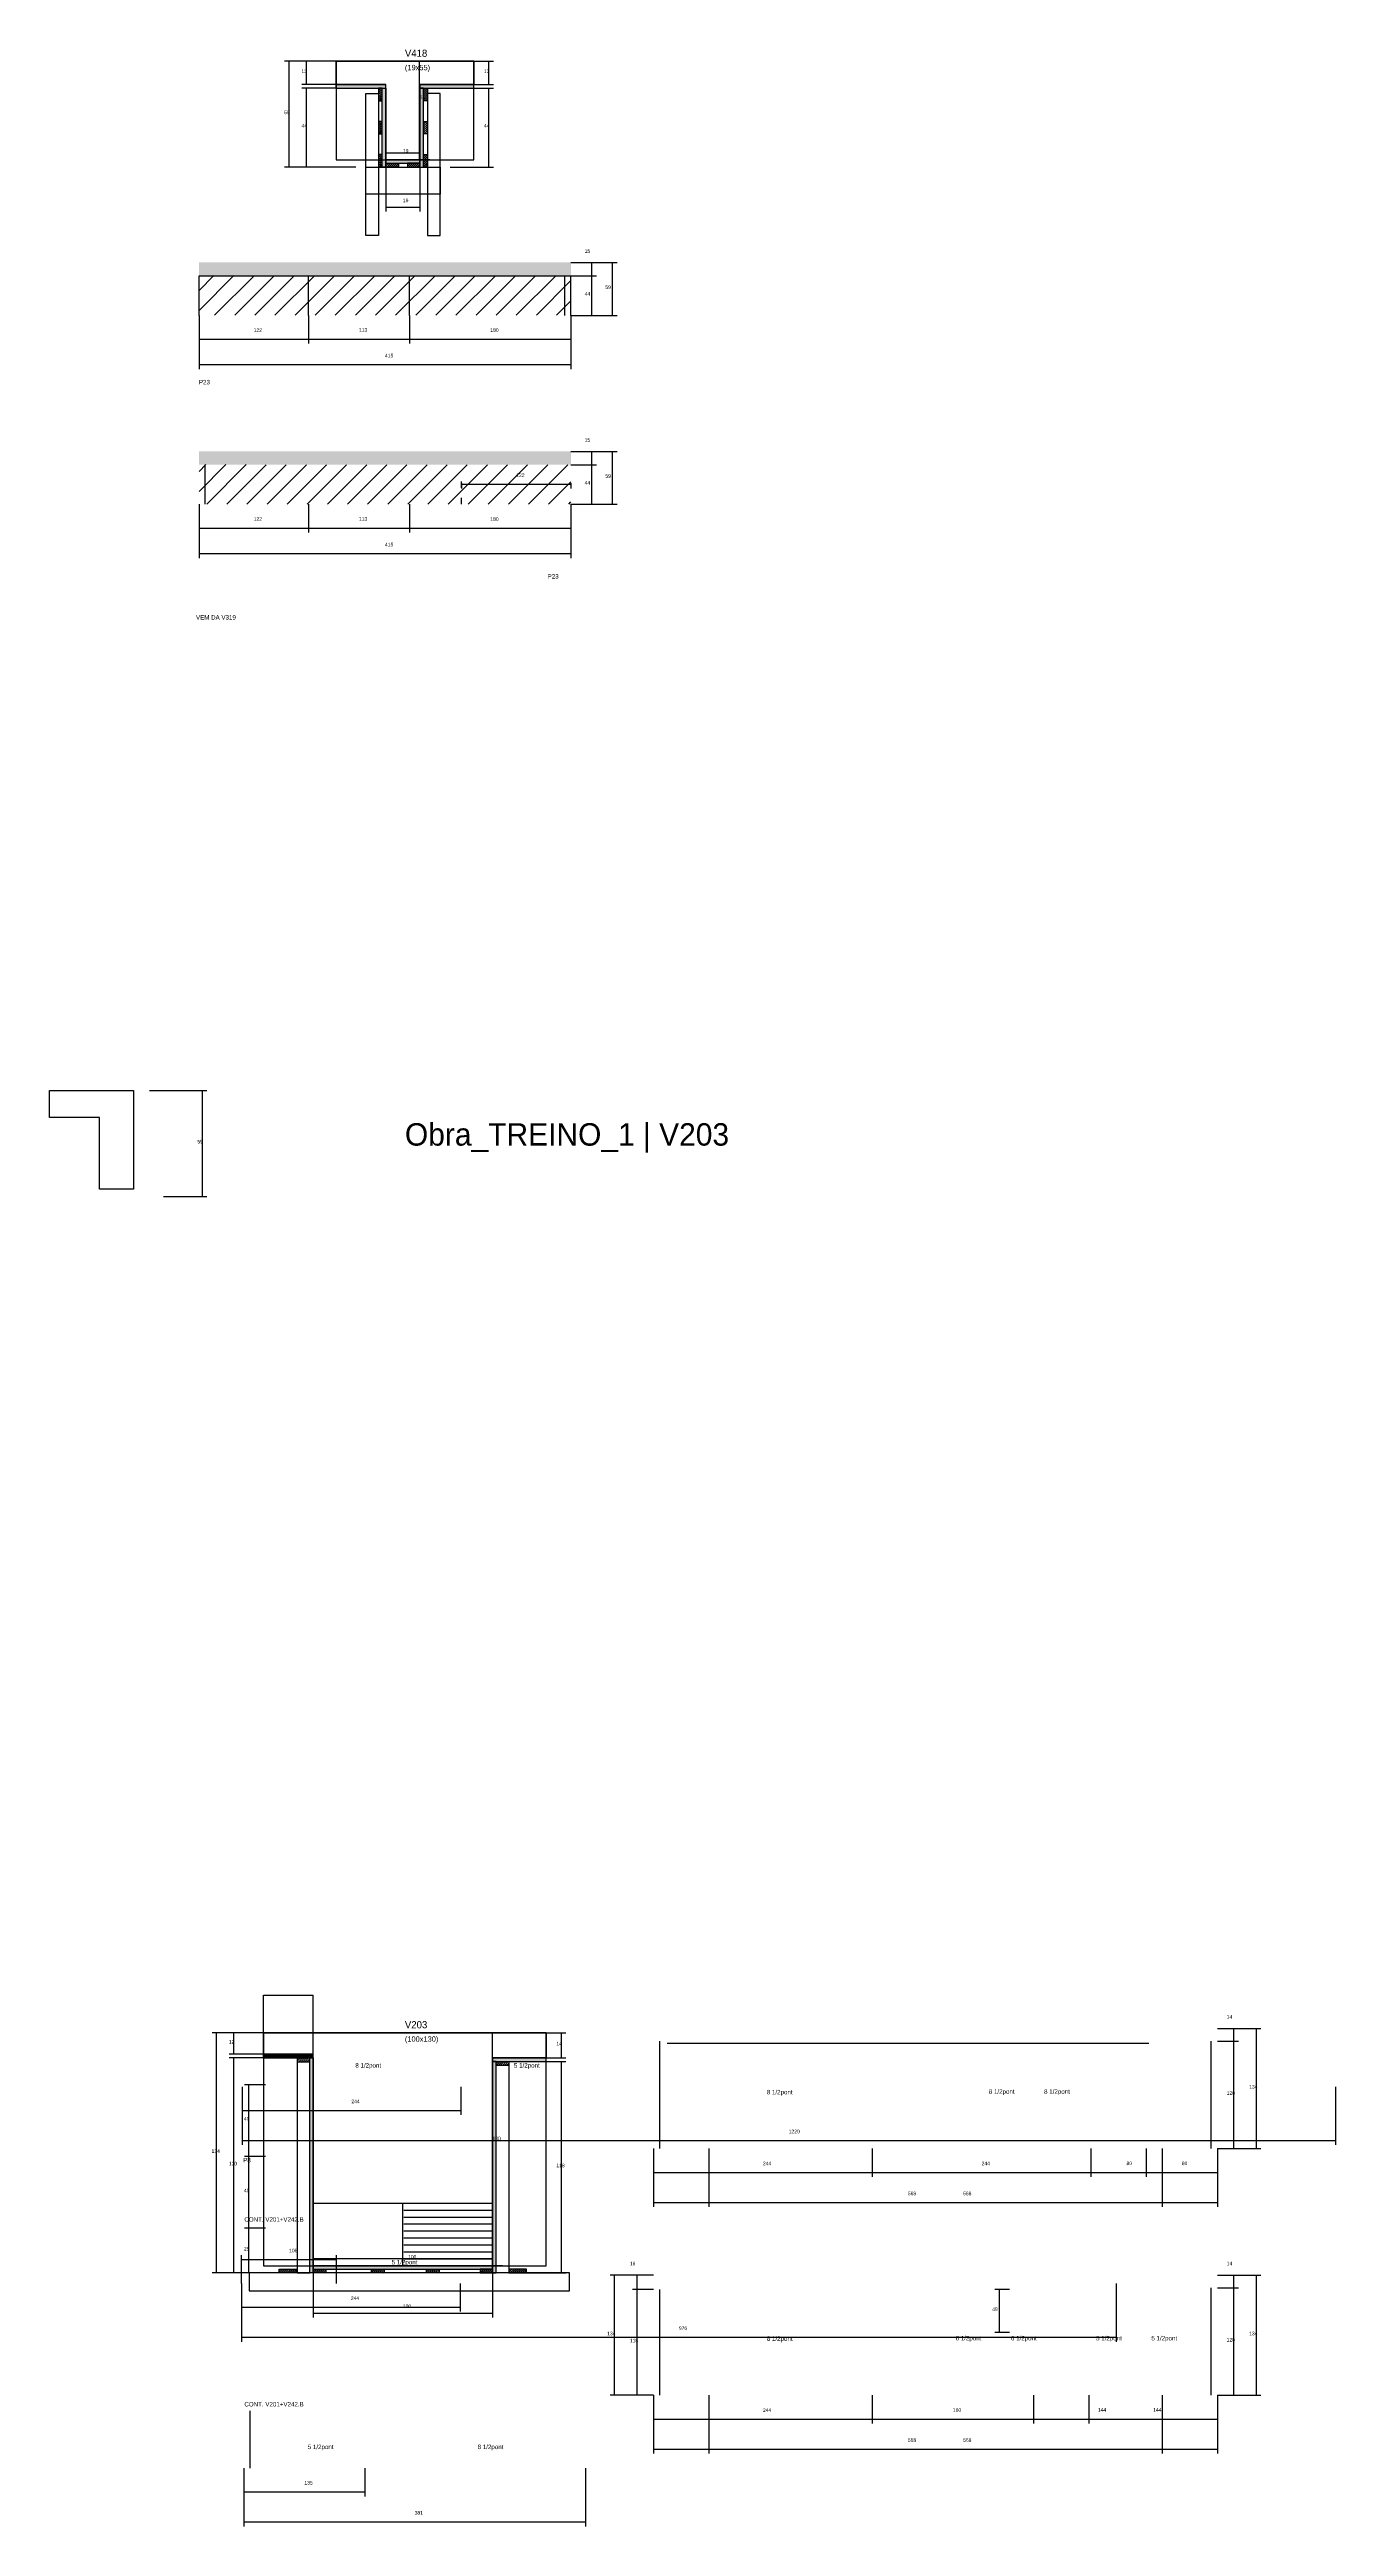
# Model space of a CAD drawing. Header units: metres. Extents: x -2848 to 22762, y -49062 to 1016.
# Drawn here: x 10804 to 12238, y -11551 to -8787 of the extents above; entities that cross this region are included whole.
import ezdxf

# ---------------------------------------------------------------- set-up
doc = ezdxf.new("R2010")
doc.units = ezdxf.units.M
for name, color, linetype in [('CONCRETO', 251, 'Continuous'), ('COTA', 4, 'Continuous'), ('Cota Seção (2x)', 4, 'Continuous'), ('Hachura', 253, 'Continuous'), ('LABEL_ID', 3, 'Continuous'), ('Madeira', 126, 'Continuous'), ('NOMENCLATURA', 7, 'Continuous'), ('Painéis', 200, 'Continuous'), ('REAPROVEITAMENTO', 251, 'Continuous'), ('SARR_2.2x7', 40, 'Continuous'), ('SARR_3.5x7', 81, 'Continuous'), ('Texto Seção', 7, 'Continuous')]:
    doc.layers.add(name, color=color, linetype=linetype)

msp = doc.modelspace()

# ---------------------------------------------------------------- hatches: boundary and pattern name
at = {"layer": 'COTA'}
h = msp.add_hatch(dxfattribs=at)
h.set_pattern_fill('AR-CONC', scale=0.03)
h.paths.add_polyline_path([(11385.3, -9039.5), (11385.3, -9024.5), (11385.3, -9024.5), (10970.1, -9024.5), (10970.1, -9024.5), (10970.3, -9039.5), (10970.3, -9039.5), (11385.3, -9039.5)])
h = msp.add_hatch(dxfattribs=at)
h.set_pattern_fill('AR-CONC', scale=0.03)
h.paths.add_polyline_path([(11385.3, -9250.3), (11385.3, -9235.3), (11385.3, -9235.3), (10970.1, -9235.3), (10970.1, -9235.3), (10970.3, -9250.3), (10970.3, -9250.3), (11385.3, -9250.3)])
at = {"layer": 'Hachura'}
h = msp.add_hatch(color=8, dxfattribs=at)
h.dxf.hatch_style = 1
h.paths.add_polyline_path([(11178.8, -8830), (11178.8, -8826), (11178.8, -8826), (11123.2, -8826), (11123.2, -8826), (11123.2, -8830), (11123.2, -8830), (11178.8, -8830)])
h = msp.add_hatch(dxfattribs=at)
h.set_pattern_fill('ANSI31', scale=0.5)
h.paths.add_polyline_path([(11170.4, -8844), (11174.8, -8844), (11174.8, -8844), (11174.8, -8830), (11174.8, -8830), (11170.4, -8830), (11170.4, -8830), (11170.4, -8844)])
h = msp.add_hatch(color=8, dxfattribs=at)
h.dxf.hatch_style = 1
h.paths.add_polyline_path([(11174.8, -8830), (11178.8, -8830), (11178.8, -8830), (11178.8, -8918), (11178.8, -8918), (11174.8, -8918), (11174.8, -8918), (11174.8, -8830)])
h = msp.add_hatch(color=8, dxfattribs=at)
h.dxf.hatch_style = 1
h.paths.add_polyline_path([(11276.8, -8830), (11276.8, -8826), (11276.8, -8826), (11216.8, -8826), (11216.8, -8826), (11216.8, -8830), (11216.8, -8830), (11276.8, -8830)])
h = msp.add_hatch(color=8, dxfattribs=at)
h.dxf.hatch_style = 1
h.paths.add_polyline_path([(11220.8, -8828), (11216.8, -8828), (11216.8, -8828), (11216.8, -8918), (11216.8, -8918), (11220.8, -8918), (11220.8, -8918), (11220.8, -8828)])
h = msp.add_hatch(dxfattribs=at)
h.set_pattern_fill('ANSI31', scale=0.5)
h.paths.add_polyline_path([(11225.2, -8844), (11220.8, -8844), (11220.8, -8844), (11220.8, -8830), (11220.8, -8830), (11225.2, -8830), (11225.2, -8830), (11225.2, -8844)])
h = msp.add_hatch(dxfattribs=at)
h.set_pattern_fill('ANSI31', scale=0.5)
h.paths.add_polyline_path([(11170.4, -8881), (11174.8, -8881), (11174.8, -8881), (11174.8, -8867), (11174.8, -8867), (11170.4, -8867), (11170.4, -8867), (11170.4, -8881)])
h = msp.add_hatch(dxfattribs=at)
h.set_pattern_fill('ANSI31', scale=0.5)
h.paths.add_polyline_path([(11225.2, -8881), (11220.8, -8881), (11220.8, -8881), (11220.8, -8867), (11220.8, -8867), (11225.2, -8867), (11225.2, -8867), (11225.2, -8881)])
h = msp.add_hatch(dxfattribs=at)
h.set_pattern_fill('ANSI31', scale=0.5)
h.paths.add_polyline_path([(11170.4, -8918), (11174.8, -8918), (11174.8, -8918), (11174.8, -8904), (11174.8, -8904), (11170.4, -8904), (11170.4, -8904), (11170.4, -8918)])
h = msp.add_hatch(color=8, dxfattribs=at)
h.dxf.hatch_style = 1
h.paths.add_polyline_path([(11216.8, -8913.6), (11216.8, -8910), (11216.8, -8910), (11178.8, -8910), (11178.8, -8910), (11178.8, -8913.6), (11178.8, -8913.6), (11216.8, -8913.6)])
h = msp.add_hatch(dxfattribs=at)
h.set_pattern_fill('ANSI31', scale=0.5)
h.paths.add_polyline_path([(11178.8, -8918), (11178.8, -8913.6), (11178.8, -8913.6), (11192.8, -8913.6), (11192.8, -8913.6), (11192.8, -8918), (11192.8, -8918), (11178.8, -8918)])
h = msp.add_hatch(dxfattribs=at)
h.set_pattern_fill('ANSI31', scale=0.5)
h.paths.add_polyline_path([(11216.8, -8918), (11216.8, -8913.6), (11216.8, -8913.6), (11202.8, -8913.6), (11202.8, -8913.6), (11202.8, -8918), (11202.8, -8918), (11216.8, -8918)])
h = msp.add_hatch(dxfattribs=at)
h.set_pattern_fill('ANSI31', scale=0.5)
h.paths.add_polyline_path([(11225.2, -8918), (11220.8, -8918), (11220.8, -8918), (11220.8, -8904), (11220.8, -8904), (11225.2, -8904), (11225.2, -8904), (11225.2, -8918)])
h = msp.add_hatch(color=8, dxfattribs=at)
h.dxf.hatch_style = 1
h.paths.add_polyline_path([(11097.8, -11028), (11097.8, -11024), (11097.8, -11024), (11042.2, -11024), (11042.2, -11024), (11042.2, -11028), (11042.2, -11028), (11097.8, -11028)])
h = msp.add_hatch(dxfattribs=at)
h.set_pattern_fill('ANSI31', scale=0.5)
h.paths.add_polyline_path([(11093.8, -11032.4), (11093.8, -11028), (11093.8, -11028), (11079.8, -11028), (11079.8, -11028), (11079.8, -11032.4), (11079.8, -11032.4), (11093.8, -11032.4)])
h = msp.add_hatch(color=8, dxfattribs=at)
h.dxf.hatch_style = 1
h.paths.add_polyline_path([(11093.8, -11028), (11097.8, -11028), (11097.8, -11028), (11097.8, -11268), (11097.8, -11268), (11093.8, -11268), (11093.8, -11268), (11093.8, -11028)])
h = msp.add_hatch(color=8, dxfattribs=at)
h.dxf.hatch_style = 1
h.paths.add_polyline_path([(11357.8, -11032), (11357.8, -11028), (11357.8, -11028), (11297.8, -11028), (11297.8, -11028), (11297.8, -11032), (11297.8, -11032), (11357.8, -11032)])
h = msp.add_hatch(color=8, dxfattribs=at)
h.dxf.hatch_style = 1
h.paths.add_polyline_path([(11301.8, -11032), (11297.8, -11032), (11297.8, -11032), (11297.8, -11268), (11297.8, -11268), (11301.8, -11268), (11301.8, -11268), (11301.8, -11032)])
h = msp.add_hatch(dxfattribs=at)
h.set_pattern_fill('ANSI31', scale=0.5)
h.paths.add_polyline_path([(11301.8, -11036.4), (11301.8, -11032), (11301.8, -11032), (11315.8, -11032), (11315.8, -11032), (11315.8, -11036.4), (11315.8, -11036.4), (11301.8, -11036.4)])
h = msp.add_hatch(dxfattribs=at)
h.set_pattern_fill('ANSI31', scale=0.5)
h.paths.add_polyline_path([(11059.8, -11268), (11059.8, -11263.6), (11059.8, -11263.6), (11079.8, -11263.6), (11079.8, -11263.6), (11079.8, -11268), (11079.8, -11268), (11059.8, -11268)])
h = msp.add_hatch(color=8, dxfattribs=at)
h.dxf.hatch_style = 1
h.paths.add_polyline_path([(11297.8, -11263.6), (11297.8, -11260), (11297.8, -11260), (11097.8, -11260), (11097.8, -11260), (11097.8, -11263.6), (11097.8, -11263.6), (11297.8, -11263.6)])
h = msp.add_hatch(dxfattribs=at)
h.set_pattern_fill('ANSI31', scale=0.5)
h.paths.add_polyline_path([(11097.8, -11268), (11097.8, -11263.6), (11097.8, -11263.6), (11111.8, -11263.6), (11111.8, -11263.6), (11111.8, -11268), (11111.8, -11268), (11097.8, -11268)])
h = msp.add_hatch(dxfattribs=at)
h.set_pattern_fill('ANSI31', scale=0.5)
h.paths.add_polyline_path([(11162.9, -11268), (11162.9, -11263.6), (11162.9, -11263.6), (11176.9, -11263.6), (11176.9, -11263.6), (11176.9, -11268), (11176.9, -11268), (11162.9, -11268)])
h = msp.add_hatch(dxfattribs=at)
h.set_pattern_fill('ANSI31', scale=0.5)
h.paths.add_polyline_path([(11224.2, -11268), (11224.2, -11263.6), (11224.2, -11263.6), (11238.2, -11263.6), (11238.2, -11263.6), (11238.2, -11268), (11238.2, -11268), (11224.2, -11268)])
h = msp.add_hatch(dxfattribs=at)
h.set_pattern_fill('ANSI31', scale=0.5)
h.paths.add_polyline_path([(11297.8, -11268), (11297.8, -11263.6), (11297.8, -11263.6), (11283.8, -11263.6), (11283.8, -11263.6), (11283.8, -11268), (11283.8, -11268), (11297.8, -11268)])
h = msp.add_hatch(dxfattribs=at)
h.set_pattern_fill('ANSI31', scale=0.5)
h.paths.add_polyline_path([(11335.8, -11268), (11335.8, -11263.6), (11335.8, -11263.6), (11315.8, -11263.6), (11315.8, -11263.6), (11315.8, -11268), (11315.8, -11268), (11335.8, -11268)])
at = {"layer": 'REAPROVEITAMENTO'}
h = msp.add_hatch(dxfattribs=at)
h.set_pattern_fill('ANSI31', scale=5)
h.paths.add_polyline_path([(11385.3, -9083.4), (11385.3, -9039.4), (11385.3, -9039.4), (10970.3, -9039.2), (10970.3, -9039.2), (10970.3, -9083.2), (10970.3, -9083.2), (11385.3, -9083.4)])
h = msp.add_hatch(dxfattribs=at)
h.set_pattern_fill('ANSI31', scale=5)
h.paths.add_polyline_path([(11385.3, -9294.3), (11385.3, -9250.3), (11385.3, -9250.3), (10970.3, -9250.1), (10970.3, -9250.1), (10970.3, -9294.1), (10970.3, -9294.1), (11385.3, -9294.3)])

# ---------------------------------------------------------------- linework, layer by layer
at = {"layer": 'CONCRETO'}
for points in [[(11123.2, -8826), (11123.2, -8800), (11276.8, -8800), (11276.8, -8826), (11216.8, -8826), (11216.8, -8910), (11178.8, -8910), (11178.8, -8826)], [(11123.2, -8910), (11276.8, -8910), (11276.8, -8800), (11123.2, -8800)], [(10803.5, -9978.6), (10803.5, -9948.6), (10897.1, -9948.6), (10897.1, -9978.6), (10897.1, -9978.6), (10897.1, -10058.6), (10859.1, -10058.6), (10859.1, -9978.6)], [(11042.2, -11024), (11042.2, -11000), (11357.8, -11000), (11357.8, -11028), (11297.8, -11028), (11297.8, -11260), (11097.8, -11260), (11097.8, -11024)], [(11042.2, -11260), (11357.8, -11260), (11357.8, -11000), (11042.2, -11000)]]:
    msp.add_lwpolyline(points, close=True, dxfattribs=at)
at = {"layer": 'COTA'}
for p, q in [((11123.2, -8800), (11065.8, -8800)), ((11070.8, -8918), (11070.8, -8800)), ((11123.2, -8800), (11085.1, -8800)), ((11090.1, -8826), (11090.1, -8800)), ((11276.8, -8800), (11298.7, -8800)), ((11293.7, -8826), (11293.7, -8800)), ((11123.2, -8826), (11085.1, -8826)), ((11123.2, -8830), (11085.1, -8830)), ((11090.1, -8918), (11090.1, -8830)), ((11276.8, -8826), (11298.7, -8826)), ((11276.8, -8830), (11298.7, -8830)), ((11293.7, -8918), (11293.7, -8830)), ((11145.2, -8918), (11065.8, -8918)), ((11145.2, -8918), (11085.1, -8918)), ((11178.8, -8918), (11178.8, -8967.7)), ((11216.8, -8918), (11216.8, -8967.7)), ((11250.4, -8918), (11298.7, -8918)), ((11178.8, -8962.7), (11216.8, -8962.7)), ((11385.3, -9024.5), (11413.7, -9024.5)), ((11385.3, -9024.5), (11436.8, -9024.5)), ((11408.7, -9039.5), (11408.7, -9024.5)), ((11431.8, -9083.5), (11431.8, -9024.5)), ((11385.3, -9039.5), (11413.7, -9039.5)), ((11385.3, -9039.5), (11413.7, -9039.5)), ((11408.7, -9083.5), (11408.7, -9039.5)), ((10970.3, -9083.5), (10970.3, -9115)), ((10970.3, -9083.5), (10970.3, -9143.5)), ((11092.3, -9083.5), (11092.3, -9115)), ((11092.3, -9083.5), (11092.3, -9115)), ((11205.3, -9083.5), (11205.3, -9115)), ((11205.3, -9083.5), (11205.3, -9115)), ((11385.3, -9083.5), (11385.3, -9115)), ((11385.3, -9083.5), (11385.3, -9143.5)), ((11385.3, -9083.5), (11413.7, -9083.5)), ((11385.3, -9083.5), (11436.8, -9083.5)), ((10970.3, -9110), (11092.3, -9110)), ((11092.3, -9110), (11205.3, -9110)), ((11205.3, -9110), (11385.3, -9110)), ((10970.3, -9138.5), (11385.3, -9138.5)), ((11385.3, -9235.3), (11413.7, -9235.3)), ((11385.3, -9235.3), (11436.8, -9235.3)), ((11385.3, -9250.3), (11413.7, -9250.3)), ((11385.3, -9250.3), (11413.7, -9250.3)), ((11408.7, -9250.3), (11408.7, -9235.3)), ((11408.7, -9294.3), (11408.7, -9250.3)), ((11431.8, -9294.3), (11431.8, -9235.3)), ((11263.3, -9270.6), (11263.3, -9276.8)), ((11263.3, -9271.8), (11385.3, -9271.8)), ((11385.3, -9270.6), (11385.3, -9276.8)), ((10970.3, -9294.3), (10970.3, -9325.9)), ((10970.3, -9294.3), (10970.3, -9354.4)), ((11092.3, -9294.3), (11092.3, -9325.9)), ((11092.3, -9294.3), (11092.3, -9325.9)), ((11205.3, -9294.3), (11205.3, -9325.9)), ((11205.3, -9294.3), (11205.3, -9325.9)), ((11385.3, -9294.3), (11385.3, -9325.9)), ((11385.3, -9294.3), (11385.3, -9354.4)), ((11385.3, -9294.3), (11413.7, -9294.3)), ((11385.3, -9294.3), (11436.8, -9294.3)), ((10970.3, -9320.9), (11092.3, -9320.9)), ((11092.3, -9320.9), (11205.3, -9320.9)), ((11205.3, -9320.9), (11385.3, -9320.9)), ((10970.3, -9349.4), (11385.3, -9349.4)), ((10915.1, -9948.6), (10979, -9948.6)), ((10974, -10066.6), (10974, -9948.6)), ((10930.7, -10066.6), (10979, -10066.6)), ((11042.2, -11000), (10984.8, -11000)), ((10989.8, -11268), (10989.8, -11000)), ((11042.2, -11000), (11004.1, -11000)), ((11009.1, -11024), (11009.1, -11000)), ((11357.8, -11000), (11379.6, -11000)), ((11374.6, -11028), (11374.6, -11000)), ((11042.2, -11024), (11004.1, -11024)), ((11042.2, -11028), (11004.1, -11028)), ((11009.1, -11268), (11009.1, -11028)), ((11357.8, -11028), (11379.6, -11028)), ((11357.8, -11032), (11379.6, -11032)), ((11374.6, -11268), (11374.6, -11032)), ((11018.3, -11060.2), (11018.3, -11091.7)), ((11018.3, -11060.2), (11018.3, -11125.2)), ((11044.5, -11058), (11020.9, -11058)), ((11025.9, -11138), (11025.9, -11058)), ((11262.3, -11060.2), (11262.3, -11091.7)), ((12238.3, -11060.2), (12238.3, -11125.2)), ((11018.3, -11086.7), (11262.3, -11086.7)), ((11018.3, -11120.2), (12238.3, -11120.2)), ((11044.5, -11138), (11020.9, -11138)), ((11044.5, -11138), (11020.9, -11138)), ((11025.9, -11218), (11025.9, -11138)), ((11477.5, -11129.3), (11477.5, -11160.9)), ((11477.5, -11129.3), (11477.5, -11194.4)), ((11539.2, -11129.3), (11539.2, -11194.4)), ((11721.5, -11129.3), (11721.5, -11160.9)), ((11721.5, -11129.3), (11721.5, -11160.9)), ((11965.5, -11129.3), (11965.5, -11160.9)), ((11965.5, -11129.3), (11965.5, -11160.9)), ((12027.2, -11129.3), (12027.2, -11160.9)), ((12045, -11129.3), (12045, -11160.9)), ((12045, -11129.3), (12045, -11194.4)), ((12106.7, -11129.3), (12106.7, -11160.9)), ((12106.7, -11129.3), (12106.7, -11194.4)), ((11477.5, -11155.9), (11721.5, -11155.9)), ((11721.5, -11155.9), (11965.5, -11155.9)), ((11965.5, -11155.9), (12045, -11155.9)), ((12027.2, -11155.9), (12106.7, -11155.9)), ((11477.5, -11189.4), (12045, -11189.4)), ((11539.2, -11189.4), (12106.7, -11189.4)), ((11044.5, -11218), (11020.9, -11218)), ((11044.5, -11218), (11020.9, -11218)), ((11025.9, -11268), (11025.9, -11218)), ((11064.2, -11268), (10984.8, -11268)), ((11064.2, -11268), (11004.1, -11268)), ((11044.5, -11268), (11020.9, -11268)), ((11097.8, -11268), (11097.8, -11317.7)), ((11297.8, -11268), (11297.8, -11317.7)), ((11331.4, -11268), (11379.6, -11268)), ((11017.7, -11279.7), (11017.7, -11311.2)), ((11261.7, -11279.7), (11261.7, -11311.2)), ((11017.7, -11306.2), (11261.7, -11306.2)), ((11097.8, -11312.7), (11297.8, -11312.7)), ((11477.5, -11404.5), (11477.5, -11436)), ((11477.5, -11404.5), (11477.5, -11469.6)), ((11539.2, -11404.5), (11539.2, -11469.6)), ((11721.5, -11404.5), (11721.5, -11436)), ((11721.5, -11404.5), (11721.5, -11436)), ((11901.5, -11404.5), (11901.5, -11436)), ((11901.5, -11404.5), (11901.5, -11436)), ((11963.2, -11404.5), (11963.2, -11436)), ((12045, -11404.5), (12045, -11436)), ((12045, -11404.5), (12045, -11469.6)), ((12106.7, -11404.5), (12106.7, -11436)), ((12106.7, -11404.5), (12106.7, -11469.6)), ((11477.5, -11431), (11721.5, -11431)), ((11721.5, -11431), (11901.5, -11431)), ((11901.5, -11431), (12045, -11431)), ((11963.2, -11431), (12106.7, -11431)), ((11477.5, -11464.6), (12045, -11464.6)), ((11539.2, -11464.6), (12106.7, -11464.6)), ((11020.4, -11485.8), (11020.4, -11517.4)), ((11020.4, -11485.8), (11020.4, -11550.9)), ((11155.4, -11485.8), (11155.4, -11517.4)), ((11401.4, -11485.8), (11401.4, -11550.9)), ((11020.4, -11512.4), (11155.4, -11512.4)), ((11020.4, -11545.9), (11401.4, -11545.9))]:
    msp.add_line(p, q, dxfattribs=at)
at = {"layer": 'Cota Seção (2x)'}
for p, q in [((11227.8, -8800), (11211.3, -8800)), ((11216.3, -8910), (11216.3, -8800)), ((11178.8, -8918), (11178.8, -8897)), ((11216.8, -8918), (11216.8, -8897)), ((11178.8, -8902), (11216.8, -8902)), ((11227.8, -8910), (11211.3, -8910)), ((11308.8, -11000), (11292.8, -11000)), ((11297.8, -11260), (11297.8, -11000)), ((12106.7, -10995.3), (12130, -10995.3)), ((12106.7, -10995.3), (12155.2, -10995.3)), ((12125, -11009.3), (12125, -10995.3)), ((12150.2, -11129.3), (12150.2, -10995.3)), ((12106.7, -11009.3), (12130, -11009.3)), ((12106.7, -11009.3), (12130, -11009.3)), ((12125, -11129.3), (12125, -11009.3)), ((12106.7, -11129.3), (12130, -11129.3)), ((12106.7, -11129.3), (12155.2, -11129.3)), ((11017.7, -11279.7), (11017.7, -11248.1)), ((11097.8, -11268), (11097.8, -11247)), ((11123.7, -11279.7), (11123.7, -11248.1)), ((11297.8, -11268), (11297.8, -11247)), ((11017.7, -11253.1), (11123.7, -11253.1)), ((11097.8, -11252), (11297.8, -11252)), ((11308.8, -11260), (11292.8, -11260)), ((11477.5, -11270.5), (11428.9, -11270.5)), ((11433.9, -11404.5), (11433.9, -11270.5)), ((11477.5, -11270.5), (11454.1, -11270.5)), ((11459.1, -11286.5), (11459.1, -11270.5)), ((12106.7, -11270.5), (12130, -11270.5)), ((12106.7, -11270.5), (12155.2, -11270.5)), ((12125, -11284.5), (12125, -11270.5)), ((12150.2, -11404.5), (12150.2, -11270.5)), ((11017.7, -11279.7), (11017.7, -11344.7)), ((11477.5, -11286.5), (11454.1, -11286.5)), ((11477.5, -11286.5), (11454.1, -11286.5)), ((11459.1, -11404.5), (11459.1, -11286.5)), ((11874.5, -11286.5), (11858.4, -11286.5)), ((11863.4, -11334.5), (11863.4, -11286.5)), ((11993.7, -11279.7), (11993.7, -11344.7)), ((12106.7, -11284.5), (12130, -11284.5)), ((12106.7, -11284.5), (12130, -11284.5)), ((12125, -11404.5), (12125, -11284.5)), ((11017.7, -11339.7), (11993.7, -11339.7)), ((11874.5, -11334.5), (11858.4, -11334.5)), ((11477.5, -11404.5), (11428.9, -11404.5)), ((11477.5, -11404.5), (11454.1, -11404.5)), ((12106.7, -11404.5), (12130, -11404.5)), ((12106.7, -11404.5), (12155.2, -11404.5))]:
    msp.add_line(p, q, dxfattribs=at)
at = {"layer": 'Madeira'}
for points in [[(11170.4, -8844), (11174.8, -8844), (11174.8, -8830), (11170.4, -8830)], [(11225.2, -8844), (11220.8, -8844), (11220.8, -8830), (11225.2, -8830)], [(11170.4, -8881), (11174.8, -8881), (11174.8, -8867), (11170.4, -8867)], [(11225.2, -8881), (11220.8, -8881), (11220.8, -8867), (11225.2, -8867)], [(11170.4, -8918), (11174.8, -8918), (11174.8, -8904), (11170.4, -8904)], [(11178.8, -8918), (11178.8, -8913.6), (11192.8, -8913.6), (11192.8, -8918)], [(11216.8, -8918), (11216.8, -8913.6), (11202.8, -8913.6), (11202.8, -8918)], [(11225.2, -8918), (11220.8, -8918), (11220.8, -8904), (11225.2, -8904)], [(11093.8, -11032.4), (11093.8, -11028), (11079.8, -11028), (11079.8, -11032.4)], [(11093.8, -11028), (11079.8, -11028), (11079.8, -11268), (11093.8, -11268)], [(11301.8, -11036.4), (11301.8, -11032), (11315.8, -11032), (11315.8, -11036.4)], [(11301.8, -11032), (11315.8, -11032), (11315.8, -11268), (11301.8, -11268)], [(11026.3, -11288), (11383.5, -11288), (11383.5, -11268), (11026.3, -11268)], [(11059.8, -11268), (11059.8, -11263.6), (11079.8, -11263.6), (11079.8, -11268)], [(11097.8, -11268), (11097.8, -11263.6), (11111.8, -11263.6), (11111.8, -11268)], [(11162.9, -11268), (11162.9, -11263.6), (11176.9, -11263.6), (11176.9, -11268)], [(11224.2, -11268), (11224.2, -11263.6), (11238.2, -11263.6), (11238.2, -11268)], [(11297.8, -11268), (11297.8, -11263.6), (11283.8, -11263.6), (11283.8, -11268)], [(11335.8, -11268), (11335.8, -11263.6), (11315.8, -11263.6), (11315.8, -11268)]]:
    msp.add_lwpolyline(points, close=True, dxfattribs=at)
at = {"layer": 'Painéis'}
for p, q in [((11123.2, -8826), (11178.8, -8826)), ((11123.2, -8830), (11123.2, -8826)), ((11178.8, -8830), (11178.8, -8826)), ((11178.8, -8918), (11178.8, -8830)), ((11216.8, -8826), (11276.8, -8826)), ((11216.8, -8830), (11216.8, -8826)), ((11216.8, -8918), (11216.8, -8830)), ((11276.8, -8830), (11276.8, -8826)), ((11178.8, -8910), (11216.8, -8910)), ((11178.8, -8913.6), (11178.8, -8910)), ((11216.8, -8913.6), (11216.8, -8910)), ((10970.3, -9039.5), (11385.3, -9039.5)), ((10970.3, -9083.5), (10970.3, -9039.5)), ((11092.3, -9083.5), (11092.3, -9039.5)), ((11205.3, -9083.5), (11205.3, -9039.5)), ((11385.3, -9083.5), (11385.3, -9039.5)), ((11042.2, -10958), (11097.8, -10958)), ((11042.2, -11028), (11042.2, -10958)), ((11097.8, -11028), (11097.8, -10958)), ((11042.2, -11024), (11097.8, -11024)), ((11042.2, -11028), (11042.2, -11024)), ((11042.2, -11028), (11097.8, -11028)), ((11097.8, -11028), (11097.8, -11024)), ((11097.8, -11268), (11097.8, -11028)), ((11097.8, -11268), (11097.8, -11028)), ((11297.8, -11028), (11357.8, -11028)), ((11297.8, -11268), (11297.8, -11032)), ((11097.8, -11190), (11197.8, -11190)), ((11097.8, -11260), (11097.8, -11190)), ((11197.8, -11260), (11197.8, -11190)), ((11197.8, -11190), (11297.8, -11190)), ((11197.8, -11260), (11197.8, -11190)), ((11297.8, -11260), (11297.8, -11190)), ((11097.8, -11260), (11297.8, -11260)), ((11097.8, -11263.6), (11097.8, -11260)), ((11097.8, -11260), (11197.8, -11260)), ((11197.8, -11260), (11297.8, -11260)), ((11297.8, -11263.6), (11297.8, -11260))]:
    msp.add_line(p, q, dxfattribs=at)
for points in [[(11178.8, -8830), (11178.8, -8826), (11123.2, -8826), (11123.2, -8830)], [(11174.8, -8830), (11178.8, -8830), (11178.8, -8918), (11174.8, -8918)], [(11276.8, -8830), (11276.8, -8826), (11216.8, -8826), (11216.8, -8830)], [(11220.8, -8830), (11216.8, -8830), (11216.8, -8918), (11220.8, -8918)], [(11216.8, -8913.6), (11216.8, -8910), (11178.8, -8910), (11178.8, -8913.6)], [(11097.8, -11028), (11097.8, -11024), (11042.2, -11024), (11042.2, -11028)], [(11093.8, -11028), (11097.8, -11028), (11097.8, -11268), (11093.8, -11268)], [(11357.8, -11032), (11357.8, -11028), (11297.8, -11028), (11297.8, -11032)], [(11301.8, -11032), (11297.8, -11032), (11297.8, -11268), (11301.8, -11268)], [(11297.8, -11263.6), (11297.8, -11260), (11097.8, -11260), (11097.8, -11263.6)]]:
    msp.add_lwpolyline(points, close=True, dxfattribs=at)
at = {"layer": 'SARR_2.2x7'}
for p, q in [((11378.4, -9083.5), (11378.4, -9039.5)), ((10977.3, -9294.3), (10977.3, -9250.3)), ((11263.3, -9275.8), (11263.3, -9268.8)), ((11263.3, -9294.3), (11263.3, -9287.3)), ((11043.2, -11024.4), (11096.8, -11024.4)), ((11043.2, -11024.9), (11096.8, -11024.9)), ((11043.2, -11025.3), (11096.8, -11025.3)), ((11043.2, -11025.8), (11096.8, -11025.8)), ((11043.2, -11026.2), (11096.8, -11026.2)), ((11043.2, -11026.7), (11096.8, -11026.7)), ((11043.2, -11027.1), (11096.8, -11027.1)), ((11043.2, -11027.6), (11096.8, -11027.6)), ((11484.5, -11129.3), (11484.5, -11009.3)), ((11492.5, -11011.5), (11721.5, -11011.5)), ((11721.5, -11011.5), (12030, -11011.5)), ((12099.7, -11129.3), (12099.7, -11009.3)), ((11198.8, -11197.8), (11296.8, -11197.8)), ((11198.8, -11205.6), (11296.8, -11205.6)), ((11198.8, -11213.3), (11296.8, -11213.3)), ((11198.8, -11221.1), (11296.8, -11221.1)), ((11198.8, -11228.9), (11296.8, -11228.9)), ((11198.8, -11236.7), (11296.8, -11236.7)), ((11198.8, -11244.4), (11296.8, -11244.4)), ((11198.8, -11252.2), (11296.8, -11252.2)), ((11484.5, -11404.5), (11484.5, -11286.5)), ((12099.7, -11404.5), (12099.7, -11284.5)), ((11027.4, -11485.8), (11027.4, -11421.8))]:
    msp.add_line(p, q, dxfattribs=at)
at = {"layer": 'SARR_3.5x7'}
for points in [[(11156.4, -8836), (11170.4, -8836), (11170.4, -8994.5), (11156.4, -8994.5)], [(11239.2, -8836), (11225.2, -8836), (11225.2, -8994.5), (11239.2, -8994.5)], [(11156.4, -8918), (11239.2, -8918), (11239.2, -8948.1), (11156.4, -8948.1)]]:
    msp.add_lwpolyline(points, close=True, dxfattribs=at)

# ---------------------------------------------------------------- texts
at = {"layer": 'COTA'}
for s, p in [('13', (11084.6, -8813)), ('13', (11288.2, -8813)), ('59', (11065.3, -8859)), ('44', (11084.6, -8874)), ('44', (11288.2, -8874)), ('19', (11197.8, -8957.2)), ('15', (11400.6, -9013.8)), ('44', (11400.6, -9061.5)), ('59', (11423.7, -9054)), ('122', (11031.3, -9102)), ('113', (11148.8, -9101.8)), ('180', (11295.3, -9101.9)), ('415', (11177.8, -9130.4)), ('15', (11400.6, -9224.6)), ('122', (11324.3, -9263.8)), ('44', (11400.6, -9272.3)), ('59', (11423.7, -9264.8)), ('122', (11031.3, -9312.8)), ('113', (11148.8, -9312.7)), ('180', (11295.3, -9312.8)), ('415', (11177.8, -9341.3)), ('59', (10968.5, -10007.6)), ('12', (11003.6, -11012)), ('14', (11369.1, -11014)), ('244', (11140.3, -11078.6)), ('40', (11020.4, -11098)), ('1220', (11628.3, -11112.1)), ('134', (10984.3, -11134)), ('120', (11003.6, -11148)), ('118', (11369.1, -11150)), ('244', (11599.5, -11147.8)), ('244', (11843.5, -11147.8)), ('80', (12005.2, -11147.7)), ('80', (12066.9, -11147.7)), ('40', (11020.4, -11178)), ('568', (11761.2, -11181.3)), ('568', (11822.9, -11181.3)), ('25', (11020.4, -11243)), ('244', (11139.7, -11298.1)), ('100', (11197.8, -11307.2)), ('244', (11599.5, -11423)), ('180', (11811.5, -11422.9)), ('144', (11973.2, -11422.8)), ('144', (12034.9, -11422.8)), ('568', (11761.2, -11456.5)), ('568', (11822.9, -11456.5)), ('135', (11087.9, -11504.1)), ('381', (11210.9, -11537.7))]:
    msp.add_text(s, height=4, dxfattribs=at).set_placement(p)
at = {"layer": 'Cota Seção (2x)'}
for s, p in [('55', (11216.3, -8842)), ('19', (11197.8, -8902)), ('14', (12116.9, -10984.3)), ('120', (12116.9, -11069.3)), ('134', (12142, -11062.3)), ('130', (11297.8, -11119.9)), ('106', (11070.7, -11245)), ('100', (11203.5, -11252)), ('16', (11451, -11259.5)), ('14', (12116.9, -11259.4)), ('976', (11505.7, -11331.6)), ('48', (11855.3, -11310.5)), ('134', (11425.7, -11337.5)), ('118', (11451, -11345.5)), ('120', (12116.9, -11344.5)), ('134', (12142, -11337.5))]:
    msp.add_text(s, height=4, dxfattribs=at).set_placement(p)
at = {"layer": 'LABEL_ID'}
msp.add_text('Obra_TREINO_1 | V203', height=25, dxfattribs=at).set_placement((11200, -10010))
at = {"layer": 'NOMENCLATURA'}
for s, p in [('P23', (10970.2, -9160.5)), ('P23', (11359.3, -9377.3)), ('8 1/2pont', (11144.7, -11038.9)), ('5 1/2pont', (11321.7, -11038.9)), ('8 1/2pont', (11603.8, -11068.7)), ('8 1/2pont', (11851.5, -11068.1)), ('8 1/2pont', (11913.2, -11068.1)), ('P8', (11019.6, -11144.6)), ('5 1/2pont', (11185.2, -11258.5)), ('8 1/2pont', (11603.8, -11343.8)), ('6 1/2pont', (11814.5, -11343.3)), ('6 1/2pont', (11876.2, -11343.3)), ('5 1/2pont', (11971.2, -11343.3)), ('5 1/2pont', (12032.9, -11343.3)), ('5 1/2pont', (11091.6, -11464.6)), ('8 1/2pont', (11281.1, -11464.6))]:
    msp.add_text(s, height=5, dxfattribs=at).set_placement(p)
at = {"layer": 'Texto Seção'}
for s, height, p in [('V418', 8, (11200, -8795)), ('(19x55)', 6, (11200, -8810)), ('VEM DA V319', 5, (10966.9, -9423)), ('V203', 8, (11200, -10995)), ('(100x130)', 6, (11200, -11010)), ('CONT. V201+V242.B', 5, (11020.9, -11210.8)), ('CONT. V201+V242.B', 5, (11020.9, -11417))]:
    msp.add_text(s, height=height, dxfattribs=at).set_placement(p)

doc.saveas('drawing.dxf')
